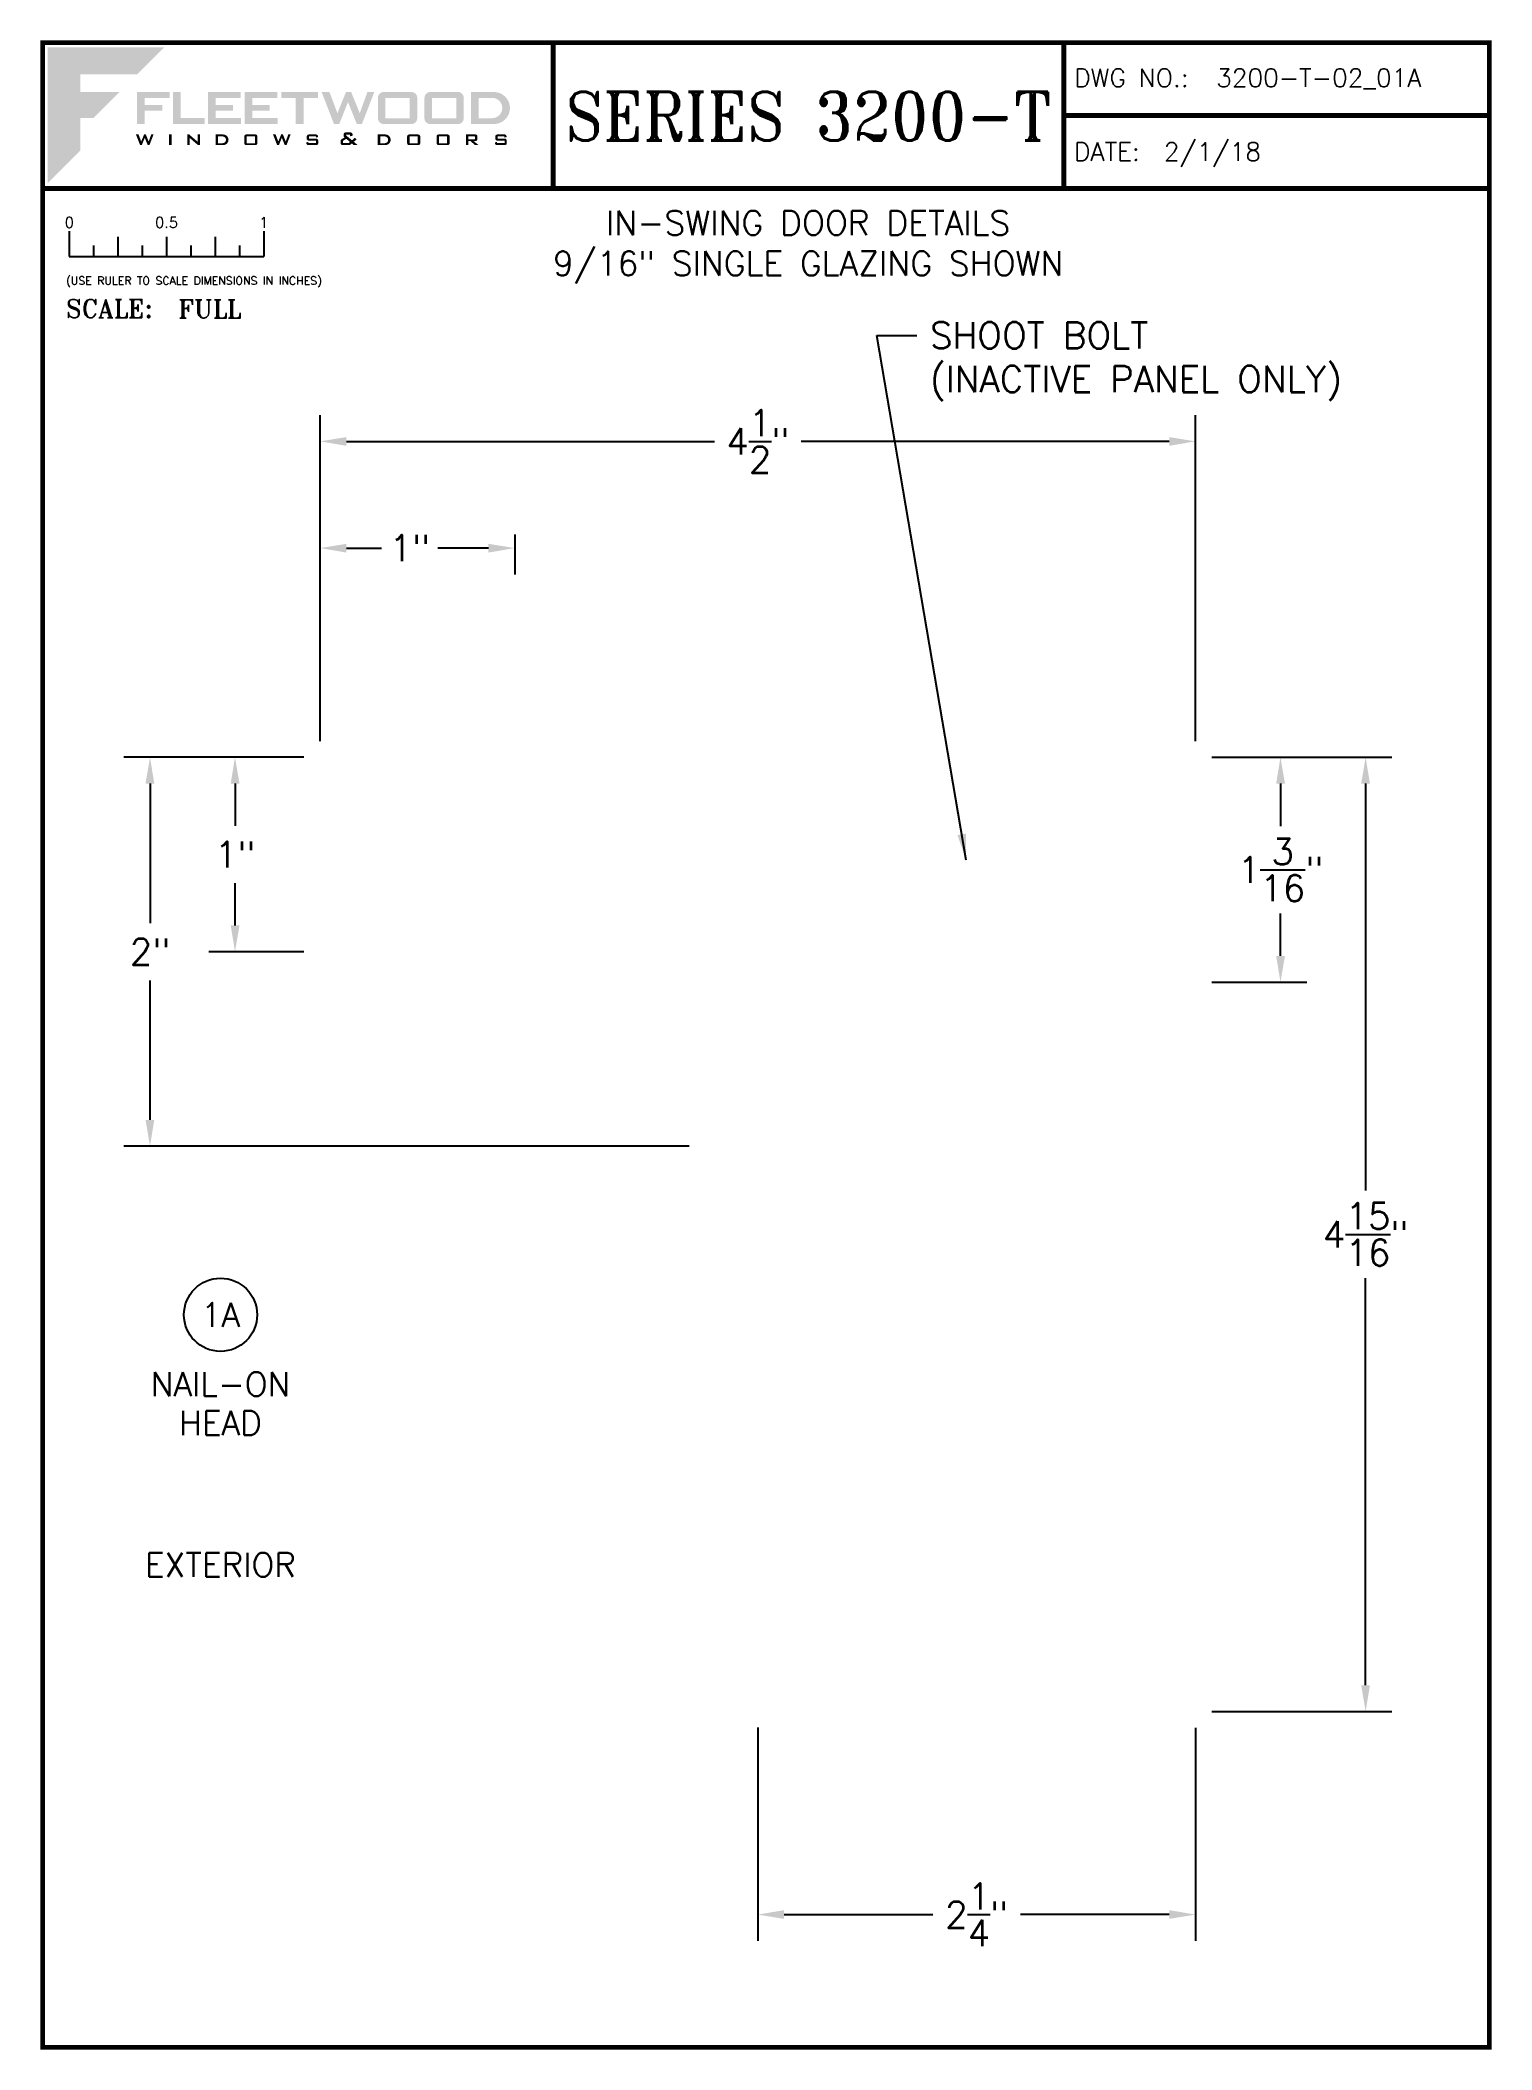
# Paper-space layout 'DETAIL 1A' of a CAD drawing. Extents: x 0.3 to 7.8, y 0.1 to 10.4.
import ezdxf
from ezdxf.enums import TextEntityAlignment as Align

# ---------------------------------------------------------------- set-up
doc = ezdxf.new("R2010")
doc.units = 0
doc.header["$MEASUREMENT"] = 0
doc.layers.get('0').update_dxf_attribs({"linetype": 'CONTINUOUS'})
doc.layers.get('DEFPOINTS').update_dxf_attribs({"linetype": 'CONTINUOUS'})
for name, color, linetype in [('Ballons', 7, 'CONTINUOUS'), ('DIM', 7, 'CONTINUOUS'), ('TEXT', 7, 'CONTINUOUS')]:
    doc.layers.add(name, color=color, linetype=linetype)
doc.layers.add('VP', color=40, linetype='CONTINUOUS', plot=False)
doc.layers.get('VP').off()
doc.styles.add('ROMANS', font='romans')
doc.styles.add('ROMANT', font='romant')
doc.styles.add('SIMPLEX-094', font='simplex.shx', dxfattribs={"height": 0.094})
doc.styles.get("Standard").update_dxf_attribs({"font": 'simplex.shx'})
doc.dimstyles.new('FULL SCALE', dxfattribs={"dimscale": 0.75, "dimtxt": 0.18, "dimasz": 0.18, "dimexe": 0.18, "dimexo": 0.125, "dimgap": 0.09, "dimtad": 0, "dimtih": 1, "dimtoh": 1, "dimdec": 4, "dimzin": 0, "dimdsep": 46, "dimlunit": 4, "dimtxsty": 'Standard', "dimcen": 0.09, "dimadec": 0, "dimazin": 0, "dimtfac": 1, "dimtdec": 4, "dimtofl": 0, "dimtmove": 0, "dimatfit": 3, "dimfxl": 1, "dimtolj": 1, "dimtzin": 0, "dimarcsym": 0})

# ---------------------------------------------------------------- blocks, each defined once
blk = doc.blocks.new('Fleetwood_Logo_6-10-15')
at = {"true_color": 0x144494}
h = blk.add_hatch(color=154, dxfattribs=at)
h.dxf.hatch_style = 1
h.paths.add_polyline_path([(0.2526, -0.0017), (0.0019, -0.0017), (0.0019, -0.2942), (0.0725, -0.2236), (0.0725, -0.1535), (0.1007, -0.1535), (0.1567, -0.0976), (0.0725, -0.0976), (0.0725, -0.0596), (0.1946, -0.0596)])
at = {"true_color": 0x656b6f}
h = blk.add_hatch(color=251, dxfattribs=at)
h.dxf.hatch_style = 1
h.paths.add_polyline_path([(0.2487, -0.1256), (0.2112, -0.1256), (0.2112, -0.1102), (0.2647, -0.1102), (0.2647, -0.0976), (0.1946, -0.0976), (0.1946, -0.1667), (0.2112, -0.1667), (0.2112, -0.1377), (0.2487, -0.1377)])
h = blk.add_hatch(color=251, dxfattribs=at)
h.dxf.hatch_style = 1
h.paths.add_polyline_path([(0.2886, -0.0976), (0.272, -0.0976), (0.272, -0.1667), (0.3401, -0.1667), (0.3401, -0.1535), (0.2886, -0.1535)])
h = blk.add_hatch(color=251, dxfattribs=at)
h.dxf.hatch_style = 1
h.paths.add_polyline_path([(0.4175, -0.0976), (0.3474, -0.0976), (0.3474, -0.1667), (0.4185, -0.1667), (0.4185, -0.1534), (0.364, -0.1534), (0.364, -0.1377), (0.4015, -0.1377), (0.4015, -0.1256), (0.364, -0.1256), (0.364, -0.1102), (0.4175, -0.1102)])
h = blk.add_hatch(color=251, dxfattribs=at)
h.dxf.hatch_style = 1
h.paths.add_polyline_path([(0.4965, -0.0976), (0.4264, -0.0976), (0.4264, -0.1667), (0.4975, -0.1667), (0.4975, -0.1534), (0.443, -0.1534), (0.443, -0.1377), (0.4804, -0.1377), (0.4804, -0.1256), (0.443, -0.1256), (0.443, -0.1102), (0.4965, -0.1102)])
h = blk.add_hatch(color=251, dxfattribs=at)
h.dxf.hatch_style = 1
h.paths.add_polyline_path([(0.5842, -0.0976), (0.5054, -0.0976), (0.5054, -0.1102), (0.5365, -0.1102), (0.5365, -0.1667), (0.5531, -0.1667), (0.5531, -0.1102), (0.5842, -0.1102)])
h = blk.add_hatch(color=251, dxfattribs=at)
h.dxf.hatch_style = 1
h.paths.add_polyline_path([(0.6089, -0.0976), (0.5921, -0.0976), (0.6188, -0.1667), (0.63, -0.1667), (0.6489, -0.1192), (0.6679, -0.1667), (0.6789, -0.1667), (0.7056, -0.0976), (0.6908, -0.0976), (0.6742, -0.1433), (0.6558, -0.0976), (0.6446, -0.0976), (0.6261, -0.1433)])
h = blk.add_hatch(color=251, dxfattribs=at)
h.dxf.hatch_style = 1
h.paths.add_polyline_path([(0.7853, -0.0976), (0.726, -0.0976, 0.414214), (0.7133, -0.1102), (0.7133, -0.154, 0.414214), (0.726, -0.1667), (0.7853, -0.1667, 0.414214), (0.798, -0.154), (0.798, -0.1102, 0.414214)])
h.paths.add_polyline_path([(0.7819, -0.1102), (0.7819, -0.154), (0.7294, -0.154), (0.7294, -0.1102)], flags=16)
h = blk.add_hatch(color=251, dxfattribs=at)
h.dxf.hatch_style = 1
h.paths.add_polyline_path([(0.8856, -0.0976), (0.8262, -0.0976, 0.414214), (0.8136, -0.1102), (0.8136, -0.154, 0.414214), (0.8262, -0.1667), (0.8856, -0.1667, 0.414214), (0.8982, -0.154), (0.8982, -0.1102, 0.414214)])
h.paths.add_polyline_path([(0.8822, -0.1102), (0.8822, -0.154), (0.8296, -0.154), (0.8296, -0.1102)], flags=16)
h = blk.add_hatch(color=251, dxfattribs=at)
h.dxf.hatch_style = 1
h.paths.add_polyline_path([(0.9632, -0.0976), (0.914, -0.0976), (0.914, -0.1667), (0.9632, -0.1667, 1)])
h.paths.add_polyline_path([(0.9301, -0.1102), (0.9593, -0.1102, -1), (0.9593, -0.154), (0.9301, -0.154)], flags=16)
h = blk.add_hatch(color=7)
h.dxf.hatch_style = 1
h.paths.add_polyline_path([(0.2301, -0.1891), (0.2251, -0.1891), (0.2196, -0.2043), (0.2134, -0.1891), (0.2097, -0.1891), (0.2035, -0.2043), (0.1978, -0.1891), (0.1922, -0.1891), (0.2011, -0.2121), (0.2048, -0.2121), (0.2112, -0.1963), (0.2175, -0.2121), (0.2212, -0.2121)])
h = blk.add_hatch(color=7)
h.dxf.hatch_style = 1
h.paths.add_polyline_path([(0.2691, -0.1891), (0.2637, -0.1891), (0.2637, -0.2118), (0.2637, -0.2121), (0.2691, -0.2121)])
h = blk.add_hatch(color=7)
h.dxf.hatch_style = 1
h.paths.add_polyline_path([(0.3077, -0.1964), (0.3259, -0.2121), (0.3298, -0.2121), (0.3298, -0.1891), (0.325, -0.1891), (0.325, -0.2047), (0.3067, -0.1891), (0.3029, -0.1891), (0.3029, -0.2121), (0.3077, -0.2121)])
h = blk.add_hatch(color=7)
h.dxf.hatch_style = 1
h.paths.add_polyline_path([(0.3801, -0.1891), (0.3637, -0.1891), (0.3637, -0.2121), (0.3801, -0.2121, 1)])
h.paths.add_polyline_path([(0.3691, -0.2079), (0.3691, -0.1933), (0.3788, -0.1933, -1), (0.3788, -0.2079)], flags=16)
h = blk.add_hatch(color=7)
h.dxf.hatch_style = 1
h.paths.add_polyline_path([(0.4537, -0.2079), (0.4537, -0.1933, 0.414214), (0.4495, -0.1891), (0.4297, -0.1891, 0.414214), (0.4255, -0.1933), (0.4255, -0.2079, 0.414214), (0.4297, -0.2121), (0.4495, -0.2121, 0.414214)])
h.paths.add_polyline_path([(0.4308, -0.2079), (0.4308, -0.1933), (0.4484, -0.1933), (0.4484, -0.2079)], flags=16)
h = blk.add_hatch(color=7)
h.dxf.hatch_style = 1
h.paths.add_polyline_path([(0.5253, -0.1891), (0.5203, -0.1891), (0.5148, -0.2043), (0.5087, -0.1891), (0.5049, -0.1891), (0.4988, -0.2043), (0.493, -0.1891), (0.4874, -0.1891), (0.4963, -0.2121), (0.5001, -0.2121), (0.5064, -0.1963), (0.5127, -0.2121), (0.5164, -0.2121)])
h = blk.add_hatch(color=7)
h.dxf.hatch_style = 1
h.paths.add_polyline_path([(0.5801, -0.1891), (0.5643, -0.1891, 0.414214), (0.56, -0.1933), (0.56, -0.1981, 0.414214), (0.5643, -0.2024), (0.58, -0.2024), (0.58, -0.2078), (0.5637, -0.2078), (0.5637, -0.2052), (0.5591, -0.2062), (0.5591, -0.2078, 0.414214), (0.5634, -0.2121), (0.5805, -0.2121, 0.414214), (0.5848, -0.2078), (0.5848, -0.2024, 0.414214), (0.5805, -0.1982), (0.5648, -0.1982), (0.5648, -0.193), (0.5798, -0.193), (0.5798, -0.1958), (0.5843, -0.1948), (0.5843, -0.1933, 0.414214)])
h = blk.add_hatch(color=7)
h.dxf.hatch_style = 1
h.paths.add_polyline_path([(0.645, -0.1913, -0.222262), (0.6447, -0.1906), (0.6447, -0.1892), (0.6535, -0.1892), (0.6535, -0.193), (0.6587, -0.1918), (0.6587, -0.189, 0.414214), (0.6544, -0.1847), (0.6437, -0.1847, 0.414214), (0.6394, -0.189), (0.6394, -0.1922, 0.222262), (0.6407, -0.1948), (0.6415, -0.1955), (0.6345, -0.1998, 0.260684), (0.6329, -0.2027), (0.6329, -0.2078, 0.414214), (0.6372, -0.2121), (0.6514, -0.2121, 0.17577), (0.6536, -0.2113), (0.657, -0.2085), (0.6614, -0.2121), (0.6699, -0.2121), (0.6613, -0.2049), (0.6676, -0.1997), (0.6637, -0.1964), (0.6574, -0.2017)])
h.paths.add_polyline_path([(0.6532, -0.2052), (0.6509, -0.2072, -0.17577), (0.6502, -0.2074), (0.6382, -0.2074), (0.6382, -0.2033, -0.260684), (0.6387, -0.2025), (0.6451, -0.1985)], flags=16)
h = blk.add_hatch(color=7)
h.dxf.hatch_style = 1
h.paths.add_polyline_path([(0.7294, -0.1891), (0.713, -0.1891), (0.713, -0.2121), (0.7294, -0.2121, 1)])
h.paths.add_polyline_path([(0.7184, -0.2079), (0.7184, -0.1933), (0.7281, -0.1933, -1), (0.7281, -0.2079)], flags=16)
h = blk.add_hatch(color=7)
h.dxf.hatch_style = 1
h.paths.add_polyline_path([(0.8045, -0.2079), (0.8045, -0.1933, 0.414214), (0.8003, -0.1891), (0.7805, -0.1891, 0.414214), (0.7763, -0.1933), (0.7763, -0.2079, 0.414214), (0.7805, -0.2121), (0.8003, -0.2121, 0.414214)])
h.paths.add_polyline_path([(0.7816, -0.2079), (0.7816, -0.1933), (0.7992, -0.1933), (0.7992, -0.2079)], flags=16)
h = blk.add_hatch(color=7)
h.dxf.hatch_style = 1
h.paths.add_polyline_path([(0.8678, -0.2079), (0.8678, -0.1933, 0.414214), (0.8636, -0.1891), (0.8438, -0.1891, 0.414214), (0.8396, -0.1933), (0.8396, -0.2079, 0.414214), (0.8438, -0.2121), (0.8636, -0.2121, 0.414214)])
h.paths.add_polyline_path([(0.8449, -0.2079), (0.8449, -0.1933), (0.8624, -0.1933), (0.8624, -0.2079)], flags=16)
h = blk.add_hatch(color=7)
h.dxf.hatch_style = 1
h.paths.add_polyline_path([(0.9277, -0.1993), (0.9277, -0.1933, 0.414214), (0.9235, -0.1891), (0.9028, -0.1891), (0.9028, -0.2121), (0.9082, -0.2121), (0.9082, -0.2035), (0.9131, -0.2035), (0.9224, -0.2121), (0.9303, -0.2121), (0.9197, -0.2035), (0.9235, -0.2035, 0.414214)])
h.paths.add_polyline_path([(0.9082, -0.1993), (0.9082, -0.1933), (0.9214, -0.1933, -0.414214), (0.9224, -0.1943), (0.9224, -0.1983, -0.414214), (0.9214, -0.1993)], flags=16)
h = blk.add_hatch(color=7)
h.dxf.hatch_style = 1
h.paths.add_polyline_path([(0.9867, -0.1982), (0.971, -0.1982), (0.971, -0.193), (0.9859, -0.193), (0.9859, -0.1958), (0.9905, -0.1948), (0.9905, -0.1933, 0.414214), (0.9863, -0.1891), (0.9705, -0.1891, 0.414214), (0.9662, -0.1933), (0.9662, -0.1981, 0.414214), (0.9705, -0.2024), (0.9862, -0.2024), (0.9862, -0.2078), (0.9699, -0.2078), (0.9699, -0.2052), (0.9653, -0.2062), (0.9653, -0.2078, 0.414214), (0.9696, -0.2121), (0.9867, -0.2121, 0.414214), (0.991, -0.2078), (0.991, -0.2024, 0.414214)])
blk = doc.blocks.new('A-SIZE_P')
at = {"const_width": 0.025}
blk.add_lwpolyline([(0.313, 0.125), (7.751, 0.125), (7.751, 10.437), (0.313, 10.437)], close=True, dxfattribs=at)
for points in [[(2.938, 10.437), (2.938, 9.687)], [(5.563, 10.437), (5.563, 9.687)], [(5.563, 10.062), (7.751, 10.062)], [(0.313, 9.687), (7.751, 9.687)]]:
    blk.add_lwpolyline(points, dxfattribs=at)
at = {"xscale": 2.387023416083395, "yscale": 2.387023416083395, "zscale": 2.387023416083395}
blk.add_blockref('Fleetwood_Logo_6-10-15', (0.334, 10.416), dxfattribs=at)
for s, style, p in [('DWG NO.:', 'SIMPLEX-094', (5.617, 10.209)), ('DATE:', 'SIMPLEX-094', (5.616, 9.829)), ('SCALE:', 'ROMANT', (0.433, 9.022))]:
    blk.add_text(s, height=0.094, dxfattribs=dict(style=style)).set_placement(p)
for tag, p, style in [('DWG_NO', (6.346, 10.209), 'SIMPLEX-094'), ('DATE', (6.077, 9.829), 'SIMPLEX-094'), ('SCALE', (1.011, 9.02), 'ROMANT')]:
    blk.add_attdef(tag, p, '', height=0.094, dxfattribs=dict(style=style))
for tag, height, style, width, p, p2 in [('DWG_NO_F', 0.094, 'SIMPLEX-094', 1.745692, (6.347, 10.209), (7.683, 10.209)), ('PRODUCT', 0.25, 'ROMANT', 1.390728, (3.001, 9.934), (5.5, 9.934))]:
    blk.add_attdef(tag, text='', height=height, dxfattribs=dict(style=style, width=width)).set_placement(p, p2, align=Align.FIT)
blk = doc.blocks.new('Full')
for p, q in [((0.137, -0.219), (0.137, -0.35)), ((0.262, -0.294), (0.262, -0.35)), ((0.387, -0.249), (0.387, -0.35)), ((0.512, -0.294), (0.512, -0.35)), ((0.637, -0.249), (0.637, -0.35)), ((0.762, -0.294), (0.762, -0.35)), ((0.887, -0.249), (0.887, -0.35)), ((1.012, -0.294), (1.012, -0.35)), ((1.137, -0.219), (1.137, -0.35)), ((0.137, -0.35), (1.137, -0.35))]:
    blk.add_line(p, q)
for s, p in [('0', (0.137, -0.219)), ('0.5', (0.637, -0.219)), ('1', (1.137, -0.219))]:
    blk.add_text(s, height=0.055).set_placement(p, align=Align.BOTTOM_CENTER)
at = {"style": 'ROMANS'}
blk.add_text('(USE RULER TO SCALE DIMENSIONS IN INCHES)', height=0.04115, dxfattribs=at).set_placement((0.12, -0.495))
blk = doc.blocks.new('*D153')
at = {"layer": 'DEFPOINTS', "color": 0}
for p in [(6.23, 6.761), (6.23, 1.853), (7.115, 1.853)]:
    blk.add_point(p, dxfattribs=at)
at = {"layer": 'TEXT', "color": 0, "lineweight": -2}
for p, q in [((6.324, 6.761), (7.25, 6.761)), ((7.115, 6.626), (7.115, 4.532)), ((7.115, 1.988), (7.115, 4.082)), ((6.324, 1.853), (7.25, 1.853))]:
    blk.add_line(p, q, dxfattribs=at)
at = {"layer": 'TEXT', "color": 0}
for points in [[(7.092, 6.626), (7.137, 6.626), (7.115, 6.761)], [(7.092, 1.988), (7.137, 1.988), (7.115, 1.853)]]:
    blk.add_solid(points, dxfattribs=at)
at = {"layer": 'TEXT', "color": 0, "insert": (7.115, 4.307), "char_height": 0.135, "attachment_point": 5}
blk.add_mtext('\\A1;4{\\H1.000000x;\\S15/16;}"', dxfattribs=at)
blk = doc.blocks.new('*D154')
at = {"layer": 'DEFPOINTS', "color": 0}
for p in [(6.23, 6.761), (6.677, 6.761), (6.23, 5.604)]:
    blk.add_point(p, dxfattribs=at)
at = {"layer": 'TEXT', "color": 0, "lineweight": -2}
for p, q in [((6.324, 6.761), (6.812, 6.761)), ((6.677, 6.626), (6.677, 6.407)), ((6.677, 5.739), (6.677, 5.957)), ((6.324, 5.604), (6.812, 5.604))]:
    blk.add_line(p, q, dxfattribs=at)
at = {"layer": 'TEXT', "color": 0}
for points in [[(6.655, 6.626), (6.7, 6.626), (6.677, 6.761)], [(6.655, 5.739), (6.7, 5.739), (6.677, 5.604)]]:
    blk.add_solid(points, dxfattribs=at)
at = {"layer": 'TEXT', "color": 0, "insert": (6.677, 6.182), "char_height": 0.135, "attachment_point": 5}
blk.add_mtext('\\A1;1{\\H1.000000x;\\S3/16;}"', dxfattribs=at)
blk = doc.blocks.new('*D155')
at = {"layer": 'DEFPOINTS', "color": 0}
for p in [(6.24, 8.386), (1.74, 6.751), (6.24, 6.751)]:
    blk.add_point(p, dxfattribs=at)
at = {"layer": 'TEXT', "color": 0, "lineweight": -2}
for p, q in [((1.74, 6.844), (1.74, 8.521)), ((6.24, 6.844), (6.24, 8.521)), ((1.875, 8.386), (3.768, 8.386)), ((6.105, 8.386), (4.212, 8.386))]:
    blk.add_line(p, q, dxfattribs=at)
at = {"layer": 'TEXT', "color": 0}
for points in [[(1.875, 8.408), (1.875, 8.363), (1.74, 8.386)], [(6.105, 8.408), (6.105, 8.363), (6.24, 8.386)]]:
    blk.add_solid(points, dxfattribs=at)
at = {"layer": 'TEXT', "color": 0, "insert": (3.99, 8.386), "char_height": 0.135, "attachment_point": 5}
blk.add_mtext('\\A1;4{\\H1.000000x;\\S1/2;}"', dxfattribs=at)
blk = doc.blocks.new('*D156')
at = {"layer": 'Ballons', "color": 0, "lineweight": -2}
for p, q in [((1.656, 6.761), (1.167, 6.761)), ((1.302, 6.626), (1.302, 6.408)), ((1.302, 5.896), (1.302, 6.113)), ((1.656, 5.761), (1.167, 5.761))]:
    blk.add_line(p, q, dxfattribs=at)
at = {"layer": 'Ballons', "color": 0}
for points in [[(1.28, 6.626), (1.325, 6.626), (1.302, 6.761)], [(1.28, 5.896), (1.325, 5.896), (1.302, 5.761)]]:
    blk.add_solid(points, dxfattribs=at)
at = {"layer": 'DEFPOINTS', "color": 0}
for p in [(1.75, 6.761), (1.302, 5.761), (1.75, 5.761)]:
    blk.add_point(p, dxfattribs=at)
at = {"layer": 'Ballons', "color": 0, "insert": (1.302, 6.261), "char_height": 0.135, "attachment_point": 5}
blk.add_mtext('\\A1;1"', dxfattribs=at)
blk = doc.blocks.new('*D157')
at = {"layer": 'Ballons', "color": 0, "lineweight": -2}
for p, q in [((3.99, 1.77), (3.99, 0.673)), ((6.24, 1.769), (6.24, 0.673)), ((4.125, 0.808), (4.89, 0.808)), ((6.105, 0.808), (5.34, 0.808))]:
    blk.add_line(p, q, dxfattribs=at)
at = {"layer": 'Ballons', "color": 0}
for points in [[(4.125, 0.831), (4.125, 0.786), (3.99, 0.808)], [(6.105, 0.831), (6.105, 0.786), (6.24, 0.808)]]:
    blk.add_solid(points, dxfattribs=at)
at = {"layer": 'DEFPOINTS', "color": 0}
for p in [(3.99, 1.864), (6.24, 1.863), (3.99, 0.808)]:
    blk.add_point(p, dxfattribs=at)
at = {"layer": 'Ballons', "color": 0, "insert": (5.115, 0.808), "char_height": 0.135, "attachment_point": 5}
blk.add_mtext('\\A1;2{\\H1.000000x;\\S1/4;}"', dxfattribs=at)
blk = doc.blocks.new('*D158')
at = {"layer": 'DEFPOINTS', "color": 0}
for p in [(2.74, 8.001), (2.74, 7.837), (1.74, 6.751)]:
    blk.add_point(p, dxfattribs=at)
at = {"layer": 'TEXT', "color": 0, "lineweight": -2}
for p, q in [((1.74, 6.844), (1.74, 7.972)), ((2.74, 7.907), (2.74, 7.702)), ((1.875, 7.837), (2.055, 7.837)), ((2.605, 7.837), (2.345, 7.837))]:
    blk.add_line(p, q, dxfattribs=at)
at = {"layer": 'TEXT', "color": 0}
for points in [[(1.875, 7.859), (1.875, 7.814), (1.74, 7.837)], [(2.605, 7.859), (2.605, 7.814), (2.74, 7.837)]]:
    blk.add_solid(points, dxfattribs=at)
at = {"layer": 'TEXT', "color": 0, "insert": (2.2, 7.837), "char_height": 0.135, "attachment_point": 5}
blk.add_mtext('\\A1;1"', dxfattribs=at)
blk = doc.blocks.new('*D159')
at = {"layer": 'Ballons', "color": 0, "lineweight": -2}
for p, q in [((1.656, 6.761), (0.73, 6.761)), ((0.865, 6.626), (0.865, 5.908)), ((0.865, 4.896), (0.865, 5.613)), ((3.637, 4.761), (0.73, 4.761))]:
    blk.add_line(p, q, dxfattribs=at)
at = {"layer": 'Ballons', "color": 0}
for points in [[(0.842, 6.626), (0.887, 6.626), (0.865, 6.761)], [(0.842, 4.896), (0.887, 4.896), (0.865, 4.761)]]:
    blk.add_solid(points, dxfattribs=at)
at = {"layer": 'DEFPOINTS', "color": 0}
for p in [(1.75, 6.761), (0.865, 4.761), (3.731, 4.761)]:
    blk.add_point(p, dxfattribs=at)
at = {"layer": 'Ballons', "color": 0, "insert": (0.865, 5.761), "char_height": 0.135, "attachment_point": 5}
blk.add_mtext('\\A1;2"', dxfattribs=at)

psp = doc.layouts.new('DETAIL 1A')

# ---------------------------------------------------------------- linework, layer by layer
at = {"layer": 'TEXT'}
psp.add_circle((1.22762, 3.89323), 0.188, dxfattribs=at)

# ---------------------------------------------------------------- block references
ref = psp.add_blockref('A-SIZE_P', (0, 0))
ref.add_attrib('DATE', '2/1/18', (6.07741, 9.82884), dxfattribs={"height": 0.094, "style": 'SIMPLEX-094'})
ref.add_attrib('SCALE', 'FULL', (1.01101, 9.02035), dxfattribs={"height": 0.094, "style": 'ROMANT'})
ref.add_attrib('PRODUCT', 'SERIES 3200-T', dxfattribs={"height": 0.25, "style": 'ROMANT', "width": 0.807692}).set_placement((3.0005, 9.93352), (5.5005, 9.93352), align=Align.FIT)
ref.add_attrib('DWG_NO', '3200-T-02_01A', (6.34634, 10.20879), dxfattribs={"height": 0.094, "style": 'SIMPLEX-094'})
psp.add_blockref('Full', (0.313, 9.687))

# ---------------------------------------------------------------- texts
at = {"layer": 'DIM', "insert": (4.875, 8.99885), "char_height": 0.135, "attachment_point": 1}
psp.add_mtext('\\A1;SHOOT BOLT\\P(INACTIVE PANEL ONLY)', dxfattribs=at)
at = {"layer": 'TEXT'}
psp.add_text('1A', height=0.124, dxfattribs=at).set_placement((1.22762, 3.89323), align=Align.MIDDLE_CENTER)
for s, p in [('NAIL-ON', (1.22762, 3.47486)), ('HEAD', (1.22762, 3.27486)), ('EXTERIOR', (1.22762, 2.54559))]:
    psp.add_text(s, height=0.124, dxfattribs=at).set_placement(p, align=Align.CENTER)
at = {"layer": 'TEXT', "insert": (4.24902, 9.57231), "char_height": 0.125, "width": 2.9166667, "attachment_point": 2}
psp.add_mtext('\\A1;IN-SWING DOOR DETAILS\\P9/16" SINGLE GLAZING SHOWN', dxfattribs=at)

# ---------------------------------------------------------------- dimensions: what is measured, and where the dimension line sits
at = {"layer": 'Ballons'}
for base, p2, picture, middle in [((0.86487, 4.76062), (3.73108, 4.76062), '*D159', (0.86487, 5.76062)), ((1.30237, 5.76062), (1.74987, 5.76062), '*D156', (1.30237, 6.26062))]:
    dim = psp.add_linear_dim(base=base, p1=(1.74987, 6.76062), p2=p2, angle=90, dimstyle='FULL SCALE', dxfattribs=at)
    dim.commit()
    dim.dimension.update_dxf_attribs({"geometry": picture, "text_midpoint": middle})
dim = psp.add_linear_dim(base=(3.98988, 0.80845), p1=(6.23998, 1.8627), p2=(3.98988, 1.86382), dimstyle='FULL SCALE', dxfattribs=at)
dim.commit()
dim.dimension.update_dxf_attribs({"geometry": '*D157', "text_midpoint": (5.11493, 0.80845)})
at = {"layer": 'TEXT'}
dim = psp.add_linear_dim(base=(6.23987, 8.3857), p1=(1.73987, 6.75062), p2=(6.23987, 6.75062), dimstyle='FULL SCALE', dxfattribs=at)
dim.commit()
dim.dimension.update_dxf_attribs({"geometry": '*D155', "text_midpoint": (3.98987, 8.3857)})
dim = psp.add_linear_dim(base=(2.73988, 7.8367), p1=(1.73987, 6.75062), p2=(2.73988, 8.0007), dimstyle='FULL SCALE', dxfattribs=at)
dim.commit()
dim.dimension.update_dxf_attribs({"geometry": '*D158', "text_midpoint": (2.19987, 7.8367), "dimtype": 160})
for base, p1, p2, picture, middle in [((7.11488, 1.85271), (6.22988, 6.76062), (6.22998, 1.85271), '*D153', (7.11488, 4.30667)), ((6.67738, 6.76062), (6.22988, 5.6037), (6.22988, 6.76062), '*D154', (6.67738, 6.18216))]:
    dim = psp.add_linear_dim(base=base, p1=p1, p2=p2, angle=90, dimstyle='FULL SCALE', dxfattribs=at)
    dim.commit()
    dim.dimension.update_dxf_attribs({"geometry": picture, "text_midpoint": middle})

# ---------------------------------------------------------------- leaders
at = {"layer": 'DIM', "annotation_type": 0, "has_hookline": 1, "hookline_direction": 0, "text_width": 2.43643}
psp.add_leader([(5.06097, 6.2312), (4.60181, 8.93135), (4.8075, 8.93135)], dimstyle='FULL SCALE', override={"dimgap": 0.09, "dimtad": 0}, dxfattribs=at)

# ---------------------------------------------------------------- viewports
at = {"layer": 'VP'}
psp.add_viewport(center=(3.9384, 4.60784), size=(4.99159, 7.239489), view_center_point=(17.98063, 36.92162), view_height=7.239489, dxfattribs=at)

doc.saveas('drawing.dxf')
